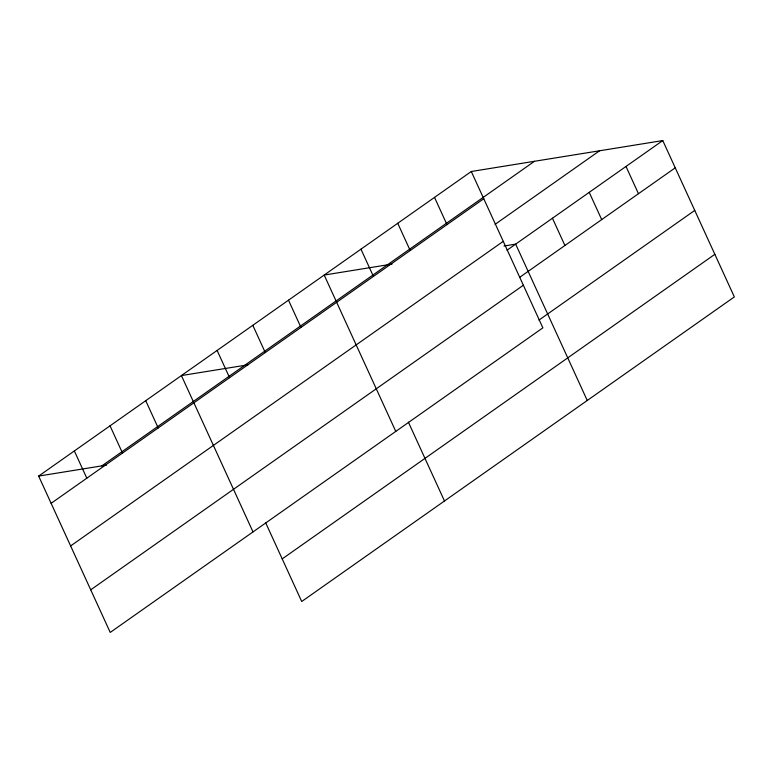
<?xml version="1.0" encoding="UTF-8"?>
<svg xmlns="http://www.w3.org/2000/svg" width="773" height="773" viewBox="0 0 773 773"><rect width="100%" height="100%" fill="white"/><g stroke="black" fill="none" stroke-linecap="round" stroke-linejoin="round"><path stroke-width="1.16" d="M471.288 171.5L542.868 327.849L110.23 632.43L38.65 476.081L471.288 171.5L662.77 140.57L734.35 296.919L301.712 601.5L265.632 522.683M101.843 465.877L534.472 161.296M51.124 503.32L483.763 198.738M495.068 224.363L599.577 150.774M70.633 545.931L503.262 241.34M506.991 250.239L662.77 140.57M519.466 277.488L675.244 167.818M90.721 589.828L523.36 285.237M538.965 320.09L694.743 210.42M282.203 558.898L714.841 254.317M392.027 264.095L324.187 275.053L395.776 431.402M503.967 246.017L515.668 244.133L587.258 400.482M248.094 364.798L181.423 375.572L253.003 531.911M38.65 476.081L106.49 465.124M625.995 166.466L638.469 193.704M589.219 192.351L601.694 219.59M552.444 218.237L564.918 245.485M434.513 197.386L446.987 224.634M397.737 223.281L410.212 250.52M360.962 249.167L373.436 276.405M408.395 422.174L444.485 500.991M288.493 300.185L300.968 327.423M252.81 325.307L265.274 352.556M217.116 350.44L229.581 377.678M145.73 400.694L158.204 427.942M110.037 425.826L122.511 453.065M74.343 450.949L86.818 478.197"/></g></svg>
